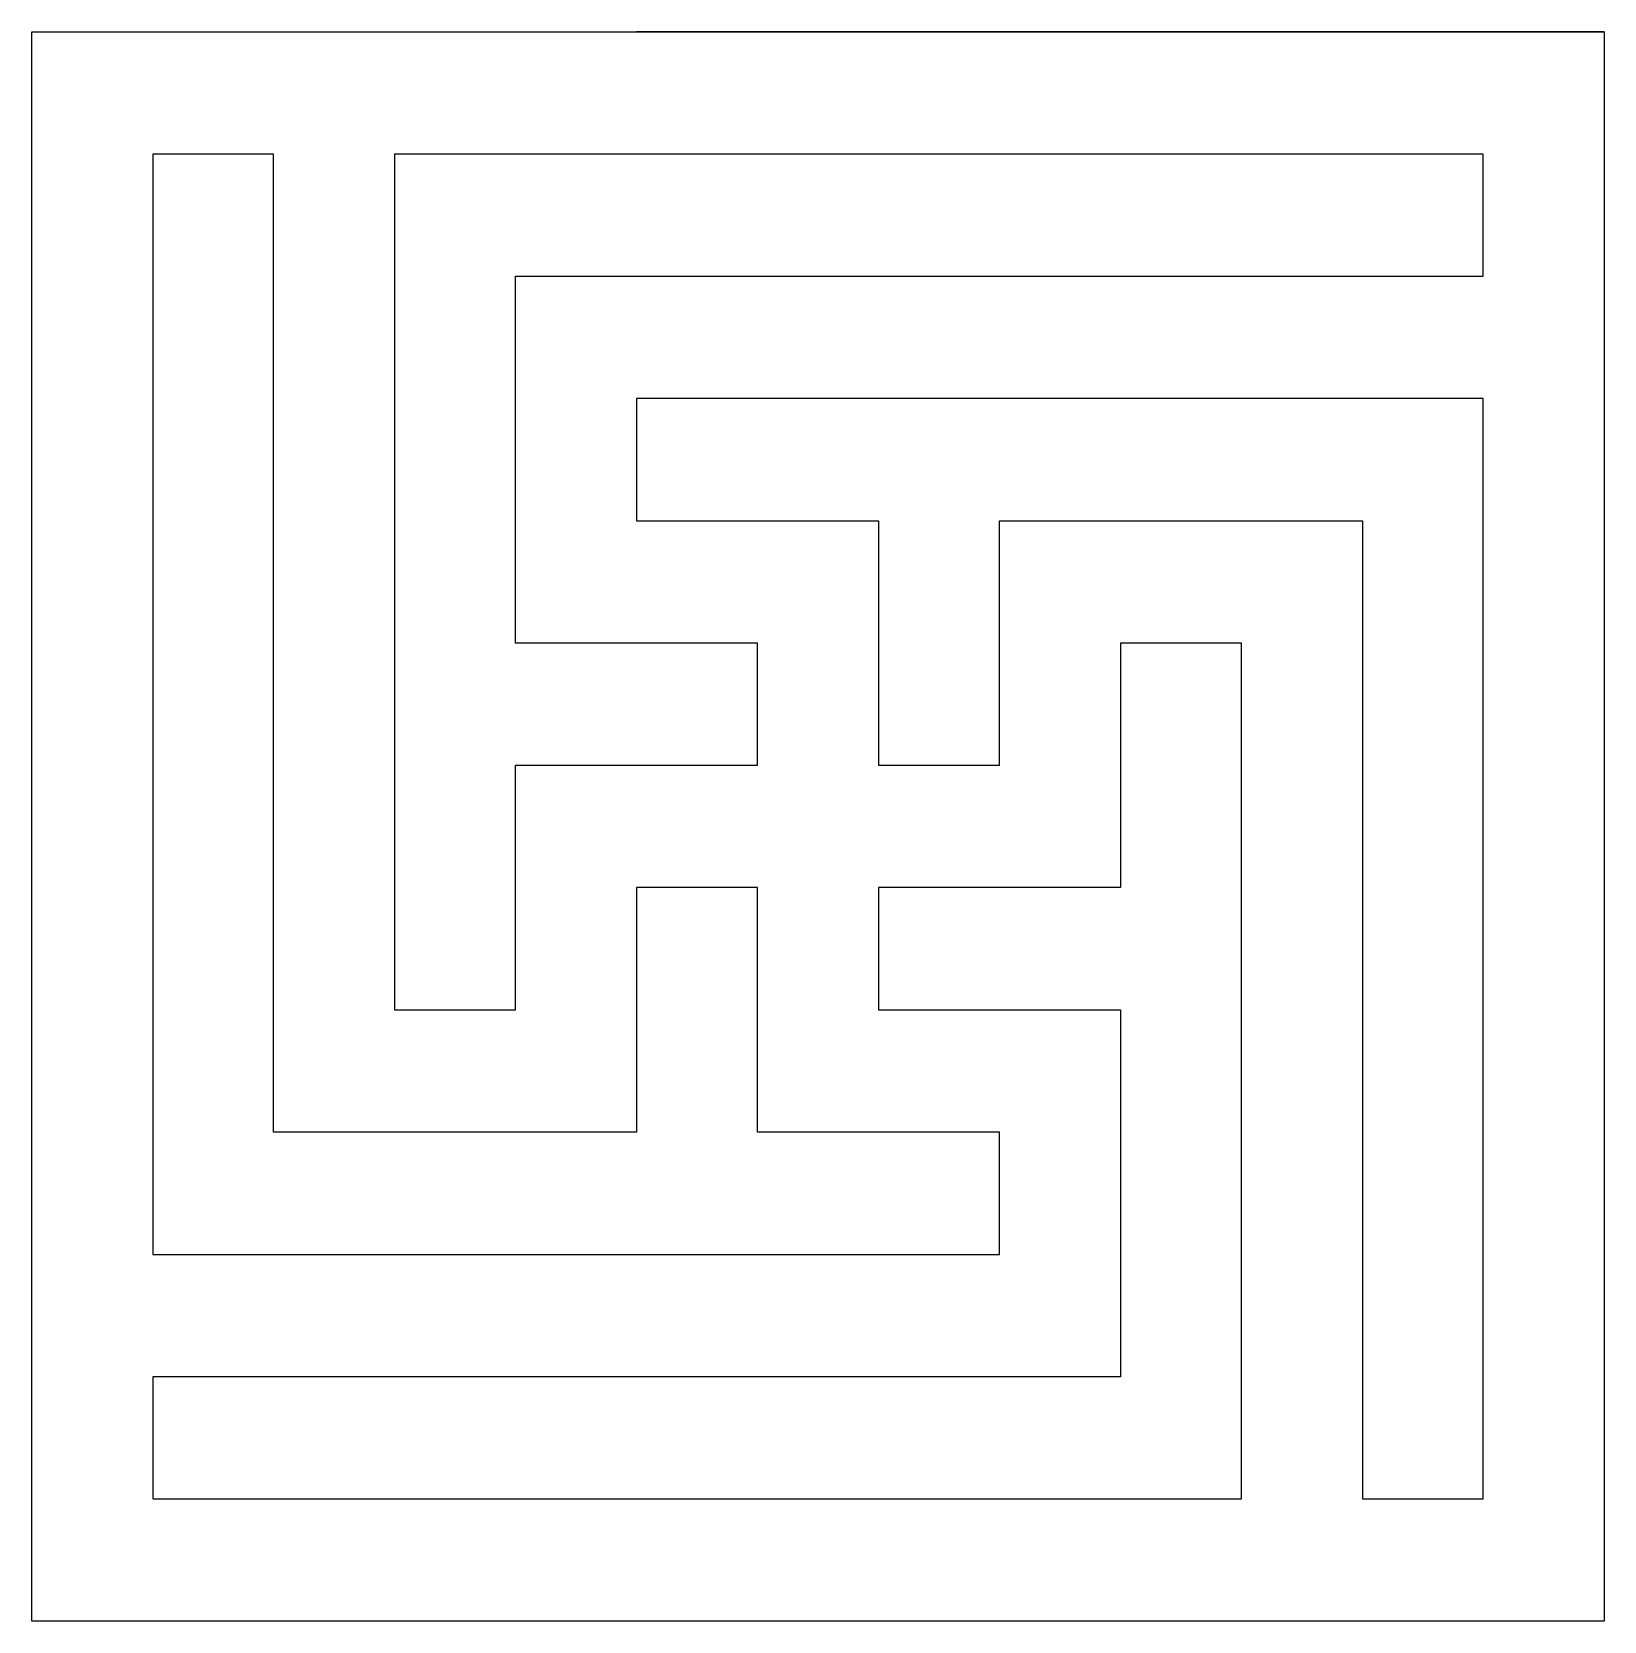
# Model space of a CAD drawing. Header units: centimetres. Extents: x -1.98 to 1.98, y -2 to 2.
import ezdxf

# ---------------------------------------------------------------- set-up
doc = ezdxf.new("R2010")
doc.units = ezdxf.units.CM
doc.header["$MEASUREMENT"] = 0
doc.layers.add('Layer 1', color=7, linetype='Continuous')

msp = doc.modelspace()

# ---------------------------------------------------------------- linework, layer by layer
at = {"layer": 'Layer 1', "color": 177}
for points, knots in [([(-0.45655, 2.00073), (-0.45655, 2.00073), (-1.97856, 2.00073), (-1.97856, 2.00073), (-1.97856, 2.00073), (-1.97856, 2.00073), (-1.97856, 1.69287), (-1.97856, 1.69287), (-1.97856, 1.69287), (-1.97856, 1.69287), (-1.97856, -0.76952), (-1.97856, -0.76952), (-1.97856, -0.76952), (-1.97856, -0.76952), (-1.97856, -1.69285), (-1.97856, -1.69285), (-1.97856, -1.69285), (-1.97856, -1.69285), (-1.97856, -2.00072), (-1.97856, -2.00072), (-1.97856, -2.00072), (-1.97856, -2.00072), (0.45656, -2.00072), (0.45656, -2.00072), (0.45656, -2.00072), (0.45656, -2.00072), (1.67411, -2.00072), (1.67411, -2.00072), (1.67411, -2.00072), (1.67411, -2.00072), (1.97856, -2.00072), (1.97856, -2.00072), (1.97856, -2.00072), (1.97856, -2.00072), (1.97856, -1.69285), (1.97856, -1.69285), (1.97856, -1.69285), (1.97856, -1.69285), (1.97856, -0.46166), (1.97856, -0.46166), (1.97856, -0.46166), (1.97856, -0.46166), (1.97856, 2.00073), (1.97856, 2.00073), (1.97856, 2.00073), (1.97856, 2.00073), (-0.45655, 2.00073), (-0.45655, 2.00073)], [0, 0, 0, 0, 0.0769231, 0.0769231, 0.0769231, 0.0769231, 0.1538462, 0.1538462, 0.1538462, 0.1538462, 0.2307692, 0.2307692, 0.2307692, 0.2307692, 0.3076923, 0.3076923, 0.3076923, 0.3076923, 0.3846154, 0.3846154, 0.3846154, 0.3846154, 0.4615385, 0.4615385, 0.4615385, 0.4615385, 0.5384615, 0.5384615, 0.5384615, 0.5384615, 0.6153846, 0.6153846, 0.6153846, 0.6153846, 0.6923077, 0.6923077, 0.6923077, 0.6923077, 0.7692308, 0.7692308, 0.7692308, 0.7692308, 0.8461538, 0.8461538, 0.8461538, 0.8461538, 1, 1, 1, 1]), ([(-0.45655, 2.00073), (-0.45655, 2.00073), (1.97856, 2.00073), (1.97856, 2.00073), (1.97856, 2.00073), (-0.45655, 2.00073), (-0.45655, 2.00073)], [0, 0, 0, 0, 1, 1, 1, 3.43511, 3.43511, 3.43511, 3.43511]), ([(-1.6741, -0.76952), (-1.6741, -0.76952), (-1.6741, 1.69287), (-1.6741, 1.69287), (-1.6741, 1.69287), (-1.6741, 1.69287), (-1.3699, 1.69287), (-1.3699, 1.69287), (-1.3699, 1.69287), (-1.3699, 1.69287), (-1.3699, -0.76952), (-1.3699, -0.76952), (-1.3699, -0.76952), (-1.3699, -0.76952), (-1.36966, -0.76952), (-1.36966, -0.76952), (-1.36966, -0.76952), (-1.36966, -0.76952), (-1.06545, -0.76952), (-1.06545, -0.76952), (-1.06545, -0.76952), (-1.06545, -0.76952), (-0.76101, -0.76952), (-0.76101, -0.76952), (-0.76101, -0.76952), (-0.76101, -0.76952), (-0.45655, -0.76952), (-0.45655, -0.76952), (-0.45655, -0.76952), (-0.45655, -0.76952), (-0.45655, -0.1538), (-0.45655, -0.1538), (-0.45655, -0.1538), (-0.45655, -0.1538), (-0.1521, -0.1538), (-0.1521, -0.1538), (-0.1521, -0.1538), (-0.1521, -0.1538), (-0.1521, -0.76952), (-0.1521, -0.76952), (-0.1521, -0.76952), (-0.1521, -0.76952), (0.1521, -0.76952), (0.1521, -0.76952), (0.1521, -0.76952), (0.1521, -0.76952), (0.45656, -0.76952), (0.45656, -0.76952), (0.45656, -0.76952), (0.45656, -0.76952), (0.45656, -1.07738), (0.45656, -1.07738), (0.45656, -1.07738), (0.45656, -1.07738), (-1.6741, -1.07738), (-1.6741, -1.07738), (-1.6741, -1.07738), (-1.6741, -1.07738), (-1.6741, -0.76952), (-1.6741, -0.76952)], [0, 0, 0, 0, 0.0625, 0.0625, 0.0625, 0.0625, 0.125, 0.125, 0.125, 0.125, 0.1875, 0.1875, 0.1875, 0.1875, 0.25, 0.25, 0.25, 0.25, 0.3125, 0.3125, 0.3125, 0.3125, 0.375, 0.375, 0.375, 0.375, 0.4375, 0.4375, 0.4375, 0.4375, 0.5, 0.5, 0.5, 0.5, 0.5625, 0.5625, 0.5625, 0.5625, 0.625, 0.625, 0.625, 0.625, 0.6875, 0.6875, 0.6875, 0.6875, 0.75, 0.75, 0.75, 0.75, 0.8125, 0.8125, 0.8125, 0.8125, 0.875, 0.875, 0.875, 0.875, 1, 1, 1, 1]), ([(1.67411, 1.38526), (1.67411, 1.38526), (-0.76101, 1.38526), (-0.76101, 1.38526), (-0.76101, 1.38526), (-0.76101, 1.38526), (-0.76101, 1.38501), (-0.76101, 1.38501), (-0.76101, 1.38501), (-0.76101, 1.38501), (-0.76101, 1.07739), (-0.76101, 1.07739), (-0.76101, 1.07739), (-0.76101, 1.07739), (-0.76101, 0.76954), (-0.76101, 0.76954), (-0.76101, 0.76954), (-0.76101, 0.76954), (-0.76101, 0.46168), (-0.76101, 0.46168), (-0.76101, 0.46168), (-0.76101, 0.46168), (-0.1521, 0.46168), (-0.1521, 0.46168), (-0.1521, 0.46168), (-0.1521, 0.46168), (-0.1521, 0.15406), (-0.1521, 0.15406), (-0.1521, 0.15406), (-0.1521, 0.15406), (-0.76101, 0.15406), (-0.76101, 0.15406), (-0.76101, 0.15406), (-0.76101, 0.15406), (-0.76101, 0.15381), (-0.76101, 0.15381), (-0.76101, 0.15381), (-0.76101, 0.15381), (-0.76101, -0.1538), (-0.76101, -0.1538), (-0.76101, -0.1538), (-0.76101, -0.1538), (-0.76101, -0.46166), (-0.76101, -0.46166), (-0.76101, -0.46166), (-0.76101, -0.46166), (-1.06545, -0.46166), (-1.06545, -0.46166), (-1.06545, -0.46166), (-1.06545, -0.46166), (-1.06545, 1.69287), (-1.06545, 1.69287), (-1.06545, 1.69287), (-1.06545, 1.69287), (0.45656, 1.69287), (0.45656, 1.69287), (0.45656, 1.69287), (0.45656, 1.69287), (1.67411, 1.69287), (1.67411, 1.69287), (1.67411, 1.69287), (1.67411, 1.69287), (1.67411, 1.38526), (1.67411, 1.38526), (1.67411, 1.38526), (1.67411, 1.38526), (1.67411, 1.38526), (1.67411, 1.38526)], [0, 0, 0, 0, 0.0555556, 0.0555556, 0.0555556, 0.0555556, 0.1111111, 0.1111111, 0.1111111, 0.1111111, 0.1666667, 0.1666667, 0.1666667, 0.1666667, 0.2222222, 0.2222222, 0.2222222, 0.2222222, 0.2777778, 0.2777778, 0.2777778, 0.2777778, 0.3333333, 0.3333333, 0.3333333, 0.3333333, 0.3888889, 0.3888889, 0.3888889, 0.3888889, 0.4444444, 0.4444444, 0.4444444, 0.4444444, 0.5, 0.5, 0.5, 0.5, 0.5555556, 0.5555556, 0.5555556, 0.5555556, 0.6111111, 0.6111111, 0.6111111, 0.6111111, 0.6666667, 0.6666667, 0.6666667, 0.6666667, 0.7222222, 0.7222222, 0.7222222, 0.7222222, 0.7777778, 0.7777778, 0.7777778, 0.7777778, 0.8333333, 0.8333333, 0.8333333, 0.8333333, 0.8888889, 0.8888889, 0.8888889, 0.8888889, 1, 1, 1, 1]), ([(1.67411, 0.46168), (1.67411, 0.46168), (1.67411, -1.69285), (1.67411, -1.69285), (1.67411, -1.69285), (1.67411, -1.69285), (1.36991, -1.69285), (1.36991, -1.69285), (1.36991, -1.69285), (1.36991, -1.69285), (1.36991, 0.76954), (1.36991, 0.76954), (1.36991, 0.76954), (1.36991, 0.76954), (0.45656, 0.76954), (0.45656, 0.76954), (0.45656, 0.76954), (0.45656, 0.76954), (0.45656, 0.15406), (0.45656, 0.15406), (0.45656, 0.15406), (0.45656, 0.15406), (0.15235, 0.15406), (0.15235, 0.15406), (0.15235, 0.15406), (0.15235, 0.15406), (0.15235, 0.76954), (0.15235, 0.76954), (0.15235, 0.76954), (0.15235, 0.76954), (0.1521, 0.76954), (0.1521, 0.76954), (0.1521, 0.76954), (0.1521, 0.76954), (-0.1521, 0.76954), (-0.1521, 0.76954), (-0.1521, 0.76954), (-0.1521, 0.76954), (-0.45655, 0.76954), (-0.45655, 0.76954), (-0.45655, 0.76954), (-0.45655, 0.76954), (-0.45655, 1.07739), (-0.45655, 1.07739), (-0.45655, 1.07739), (-0.45655, 1.07739), (1.67411, 1.07739), (1.67411, 1.07739), (1.67411, 1.07739), (1.67411, 1.07739), (1.67411, 0.46168), (1.67411, 0.46168), (1.67411, 0.46168), (1.67411, 0.46168), (1.67411, 0.46168), (1.67411, 0.46168)], [0, 0, 0, 0, 0.0666667, 0.0666667, 0.0666667, 0.0666667, 0.1333333, 0.1333333, 0.1333333, 0.1333333, 0.2, 0.2, 0.2, 0.2, 0.2666667, 0.2666667, 0.2666667, 0.2666667, 0.3333333, 0.3333333, 0.3333333, 0.3333333, 0.4, 0.4, 0.4, 0.4, 0.4666667, 0.4666667, 0.4666667, 0.4666667, 0.5333333, 0.5333333, 0.5333333, 0.5333333, 0.6, 0.6, 0.6, 0.6, 0.6666667, 0.6666667, 0.6666667, 0.6666667, 0.7333333, 0.7333333, 0.7333333, 0.7333333, 0.8, 0.8, 0.8, 0.8, 0.8666667, 0.8666667, 0.8666667, 0.8666667, 1, 1, 1, 1]), ([(1.06545, -1.69285), (1.06545, -1.69285), (-0.45655, -1.69285), (-0.45655, -1.69285), (-0.45655, -1.69285), (-0.45655, -1.69285), (-1.6741, -1.69285), (-1.6741, -1.69285), (-1.6741, -1.69285), (-1.6741, -1.69285), (-1.6741, -1.38525), (-1.6741, -1.38525), (-1.6741, -1.38525), (-1.6741, -1.38525), (0.76101, -1.38525), (0.76101, -1.38525), (0.76101, -1.38525), (0.76101, -1.38525), (0.76101, -1.07738), (0.76101, -1.07738), (0.76101, -1.07738), (0.76101, -1.07738), (0.76101, -0.76952), (0.76101, -0.76952), (0.76101, -0.76952), (0.76101, -0.76952), (0.76101, -0.46166), (0.76101, -0.46166), (0.76101, -0.46166), (0.76101, -0.46166), (0.1521, -0.46166), (0.1521, -0.46166), (0.1521, -0.46166), (0.1521, -0.46166), (0.1521, -0.1538), (0.1521, -0.1538), (0.1521, -0.1538), (0.1521, -0.1538), (0.15235, -0.1538), (0.15235, -0.1538), (0.15235, -0.1538), (0.15235, -0.1538), (0.45656, -0.1538), (0.45656, -0.1538), (0.45656, -0.1538), (0.45656, -0.1538), (0.76101, -0.1538), (0.76101, -0.1538), (0.76101, -0.1538), (0.76101, -0.1538), (0.76101, 0.15406), (0.76101, 0.15406), (0.76101, 0.15406), (0.76101, 0.15406), (0.76101, 0.46168), (0.76101, 0.46168), (0.76101, 0.46168), (0.76101, 0.46168), (1.06545, 0.46168), (1.06545, 0.46168), (1.06545, 0.46168), (1.06545, 0.46168), (1.06545, -1.69285), (1.06545, -1.69285), (1.06545, -1.69285), (1.06545, -1.69285), (1.06545, -1.69285), (1.06545, -1.69285)], [0, 0, 0, 0, 0.0555556, 0.0555556, 0.0555556, 0.0555556, 0.1111111, 0.1111111, 0.1111111, 0.1111111, 0.1666667, 0.1666667, 0.1666667, 0.1666667, 0.2222222, 0.2222222, 0.2222222, 0.2222222, 0.2777778, 0.2777778, 0.2777778, 0.2777778, 0.3333333, 0.3333333, 0.3333333, 0.3333333, 0.3888889, 0.3888889, 0.3888889, 0.3888889, 0.4444444, 0.4444444, 0.4444444, 0.4444444, 0.5, 0.5, 0.5, 0.5, 0.5555556, 0.5555556, 0.5555556, 0.5555556, 0.6111111, 0.6111111, 0.6111111, 0.6111111, 0.6666667, 0.6666667, 0.6666667, 0.6666667, 0.7222222, 0.7222222, 0.7222222, 0.7222222, 0.7777778, 0.7777778, 0.7777778, 0.7777778, 0.8333333, 0.8333333, 0.8333333, 0.8333333, 0.8888889, 0.8888889, 0.8888889, 0.8888889, 1, 1, 1, 1])]:
    msp.add_open_spline(points, degree=3, knots=knots, dxfattribs=at)
msp.add_open_spline([(1.97856, 2.00073), (1.97856, 2.00073), (1.97856, 2.00073), (1.97856, 2.00073)], degree=3, dxfattribs=at)

doc.saveas('drawing.dxf')
